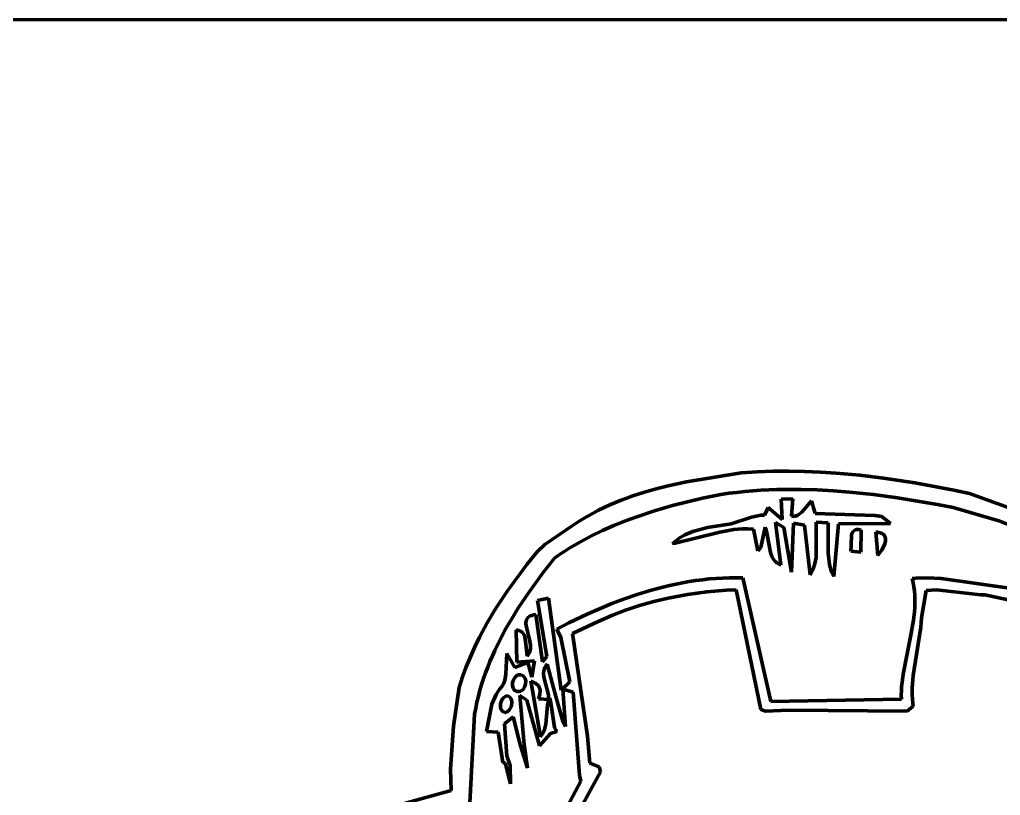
# Model space of a CAD drawing. Header units: millimetres. Extents: x 0 to 14.2, y 0 to 19.5.
# Drawn here: x 6.316 to 8.887, y 17.439 to 19.472 of the extents above; entities that cross this region are included whole.
import ezdxf

# ---------------------------------------------------------------- set-up
doc = ezdxf.new("R2010")
doc.units = ezdxf.units.MM
doc.layers.add('color#010101ff', color=7, linetype='CONTINUOUS', lineweight=100)
doc.layers.add('color#fdfdfdff', color=7, linetype='CONTINUOUS', lineweight=100)

msp = doc.modelspace()

# ---------------------------------------------------------------- linework, layer by layer
at = {"layer": 'color#010101ff'}
for p, q in [((8.0644, 18.2606), (8.2081, 18.2845)), ((8.2081, 18.2845), (8.2496, 18.2869)), ((8.2496, 18.2869), (8.2911, 18.2881)), ((8.2911, 18.2881), (8.3326, 18.2884)), ((8.3326, 18.2884), (8.3741, 18.2876)), ((8.3741, 18.2876), (8.4156, 18.2858)), ((8.4156, 18.2858), (8.457, 18.2832)), ((8.457, 18.2832), (8.5191, 18.2776)), ((8.0167, 18.2502), (8.0644, 18.2606)), ((8.5191, 18.2776), (8.581, 18.2701)), ((8.581, 18.2701), (8.6632, 18.2577)), ((8.6632, 18.2577), (8.7652, 18.2385)), ((7.9233, 18.2235), (7.9541, 18.2334)), ((7.9541, 18.2334), (7.9852, 18.2423)), ((7.9852, 18.2423), (8.0167, 18.2502)), ((8.175, 18.2304), (8.154, 18.2275)), ((8.196, 18.2329), (8.175, 18.2304)), ((8.2171, 18.2351), (8.196, 18.2329)), ((8.2382, 18.2369), (8.2171, 18.2351)), ((8.2593, 18.2383), (8.2382, 18.2369)), ((8.2804, 18.2394), (8.2593, 18.2383)), ((8.3015, 18.2402), (8.2804, 18.2394)), ((8.3226, 18.2406), (8.3015, 18.2402)), ((8.3649, 18.2405), (8.3226, 18.2406)), ((8.4071, 18.2393), (8.3649, 18.2405)), ((8.4494, 18.237), (8.4071, 18.2393)), ((8.4916, 18.2337), (8.4494, 18.237)), ((8.5547, 18.2271), (8.4916, 18.2337)), ((8.7652, 18.2385), (8.8058, 18.2298)), ((8.8058, 18.2298), (8.9514, 18.1773)), ((7.8633, 18.2), (7.8781, 18.2064)), ((7.8781, 18.2064), (7.893, 18.2124)), ((7.893, 18.2124), (7.9081, 18.2181)), ((7.9081, 18.2181), (7.9233, 18.2235)), ((8.1065, 18.2175), (8.0276, 18.1981)), ((8.154, 18.2275), (8.1065, 18.2175)), ((8.3123, 18.2148), (8.3434, 18.2162)), ((8.3153, 18.1622), (8.3123, 18.2148)), ((8.3434, 18.2162), (8.3396, 18.1707)), ((8.3671, 18.1813), (8.3917, 18.2103)), ((8.3917, 18.2103), (8.4017, 18.1774)), ((8.6177, 18.2186), (8.5547, 18.2271)), ((8.7222, 18.2014), (8.6177, 18.2186)), ((7.8056, 18.1709), (7.8198, 18.1788)), ((7.8198, 18.1788), (7.8341, 18.1862)), ((7.8341, 18.1862), (7.8486, 18.1933)), ((7.8486, 18.1933), (7.8633, 18.2)), ((7.9808, 18.1845), (7.9346, 18.1692)), ((8.0276, 18.1981), (7.9808, 18.1845)), ((8.2685, 18.1732), (8.2788, 18.1932)), ((8.2788, 18.1932), (8.3153, 18.1622)), ((8.3563, 18.1731), (8.3671, 18.1813)), ((8.4017, 18.1774), (8.5583, 18.1721)), ((8.7637, 18.1936), (8.7222, 18.2014)), ((8.8835, 18.1582), (8.7637, 18.1936)), ((7.7644, 18.1448), (7.7779, 18.1539)), ((7.7779, 18.1539), (7.7917, 18.1626)), ((7.7917, 18.1626), (7.8056, 18.1709)), ((7.9041, 18.158), (7.8741, 18.1458)), ((7.9346, 18.1692), (7.9041, 18.158)), ((8.1813, 18.1507), (8.2348, 18.1679)), ((8.2348, 18.1679), (8.259, 18.1734)), ((8.259, 18.1734), (8.2685, 18.1732)), ((8.3192, 18.1408), (8.2976, 18.1535)), ((8.2976, 18.1535), (8.312, 18.0426)), ((8.3396, 18.1707), (8.345, 18.1704)), ((8.3449, 18.152), (8.34, 18.0238)), ((8.3739, 18.1473), (8.3449, 18.152)), ((8.345, 18.1704), (8.3498, 18.1709)), ((8.3498, 18.1709), (8.3563, 18.1731)), ((8.4047, 18.1544), (8.4042, 18.062)), ((8.4355, 18.1528), (8.4047, 18.1544)), ((8.4359, 18.0734), (8.4355, 18.1528)), ((8.5991, 18.151), (8.4628, 18.1506)), ((8.5583, 18.1721), (8.5762, 18.1695)), ((8.5762, 18.1695), (8.5991, 18.151)), ((8.9259, 18.1419), (8.8835, 18.1582)), ((7.6928, 18.0959), (7.7644, 18.1448)), ((7.8445, 18.1327), (7.8154, 18.1186)), ((7.8741, 18.1458), (7.8445, 18.1327)), ((8.1515, 18.1288), (8.0349, 18.0997)), ((8.06, 18.1214), (8.0807, 18.1304)), ((8.0807, 18.1304), (8.1193, 18.1411)), ((8.1193, 18.1411), (8.1813, 18.1507)), ((8.1881, 18.1355), (8.1515, 18.1288)), ((8.2103, 18.1374), (8.1881, 18.1355)), ((8.2251, 18.1376), (8.2103, 18.1374)), ((8.2401, 18.1366), (8.2251, 18.1376)), ((8.2513, 18.0794), (8.2401, 18.1366)), ((8.2706, 18.1416), (8.2591, 18.0883)), ((8.2719, 18.1382), (8.2706, 18.1416)), ((8.275, 18.1272), (8.2719, 18.1382)), ((8.2843, 18.0756), (8.275, 18.1272)), ((8.34, 18.0238), (8.3192, 18.1408)), ((8.3883, 18.0164), (8.3739, 18.1473)), ((8.4628, 18.1506), (8.4503, 18.012)), ((8.4973, 18.1218), (8.4988, 18.1264)), ((8.4988, 18.1264), (8.5009, 18.1302)), ((8.5009, 18.1302), (8.5023, 18.1317)), ((8.5023, 18.1317), (8.5039, 18.1331)), ((8.5039, 18.1331), (8.5056, 18.1342)), ((8.5056, 18.1342), (8.5077, 18.135)), ((8.5077, 18.135), (8.51, 18.1355)), ((8.51, 18.1355), (8.5125, 18.1356)), ((8.5125, 18.1356), (8.5154, 18.1355)), ((8.5154, 18.1355), (8.5185, 18.135)), ((8.5185, 18.135), (8.5219, 18.1341)), ((8.5219, 18.1341), (8.521, 18.0759)), ((8.5604, 18.1285), (8.5647, 18.1282)), ((8.5655, 18.067), (8.5604, 18.1285)), ((8.5647, 18.1282), (8.5686, 18.1277)), ((8.5686, 18.1277), (8.572, 18.1269)), ((8.572, 18.1269), (8.575, 18.1259)), ((8.575, 18.1259), (8.5776, 18.1247)), ((7.7868, 18.1034), (7.7727, 18.0954)), ((7.8154, 18.1186), (7.7868, 18.1034)), ((8.0276, 18.0985), (8.0363, 18.1061)), ((8.0349, 18.0997), (8.0276, 18.0985)), ((8.0363, 18.1061), (8.0454, 18.1128)), ((8.0454, 18.1128), (8.06, 18.1214)), ((8.4956, 18.094), (8.4973, 18.1218)), ((8.5776, 18.1247), (8.5799, 18.1232)), ((8.5799, 18.1232), (8.5817, 18.1216)), ((8.5817, 18.1216), (8.5833, 18.1198)), ((8.5833, 18.1198), (8.5845, 18.1178)), ((8.5862, 18.1059), (8.5844, 18.0978)), ((8.5845, 18.1178), (8.5854, 18.1156)), ((8.5854, 18.1156), (8.5863, 18.111)), ((8.5863, 18.111), (8.5862, 18.1059)), ((7.6462, 18.0438), (7.6729, 18.077)), ((7.6729, 18.077), (7.6928, 18.0959)), ((7.745, 18.0785), (7.7314, 18.0696)), ((7.7588, 18.0871), (7.745, 18.0785)), ((7.7727, 18.0954), (7.7588, 18.0871)), ((8.2591, 18.0883), (8.2513, 18.0794)), ((8.2882, 18.065), (8.2843, 18.0756)), ((8.4949, 18.0789), (8.4956, 18.094)), ((8.521, 18.0759), (8.4949, 18.0789)), ((8.5764, 18.0813), (8.5655, 18.067)), ((8.5844, 18.0978), (8.5764, 18.0813)), ((7.718, 18.0604), (7.6886, 18.0226)), ((7.7314, 18.0696), (7.718, 18.0604)), ((8.2917, 18.0586), (8.2882, 18.065)), ((8.2961, 18.0529), (8.2917, 18.0586)), ((8.2987, 18.0504), (8.2961, 18.0529)), ((8.3015, 18.0481), (8.2987, 18.0504)), ((8.4042, 18.062), (8.4002, 18.0433)), ((8.4389, 18.0441), (8.4359, 18.0734)), ((7.5954, 17.9751), (7.6462, 18.0438)), ((7.6886, 18.0226), (7.6509, 17.9707)), ((8.3047, 18.046), (8.3015, 18.0481)), ((8.3082, 18.0441), (8.3047, 18.046)), ((8.312, 18.0426), (8.3082, 18.0441)), ((8.3952, 18.0296), (8.3908, 18.0207)), ((8.4002, 18.0433), (8.3952, 18.0296)), ((8.4425, 18.03), (8.4389, 18.0441)), ((8.4459, 18.0208), (8.4425, 18.03)), ((8.0542, 17.996), (8.0715, 17.999)), ((8.0715, 17.999), (8.0889, 18.0017)), ((8.0889, 18.0017), (8.1064, 18.004)), ((8.1064, 18.004), (8.1239, 18.0058)), ((8.1239, 18.0058), (8.1414, 18.0073)), ((8.1414, 18.0073), (8.159, 18.0084)), ((8.159, 18.0084), (8.1767, 18.009)), ((8.1767, 18.009), (8.1944, 18.0092)), ((8.1944, 18.0092), (8.2122, 18.009)), ((8.2122, 18.009), (8.285, 17.6846)), ((8.3908, 18.0207), (8.3883, 18.0164)), ((8.4503, 18.012), (8.4459, 18.0208)), ((8.6559, 18.0071), (8.6654, 18.0078)), ((8.6584, 17.9961), (8.6559, 18.0071)), ((8.6654, 18.0078), (8.694, 18.0087)), ((8.694, 18.0087), (8.732, 18.0074)), ((8.732, 18.0074), (8.9298, 17.979)), ((7.564, 17.9276), (7.5954, 17.9751)), ((7.935, 17.9653), (7.9687, 17.9757)), ((7.9687, 17.9757), (7.9856, 17.9804)), ((7.9856, 17.9804), (8.0027, 17.9848)), ((8.0027, 17.9848), (8.0198, 17.9889)), ((8.0198, 17.9889), (8.037, 17.9926)), ((8.037, 17.9926), (8.0542, 17.996)), ((8.1178, 17.972), (8.0667, 17.9652)), ((8.1691, 17.9762), (8.1178, 17.972)), ((8.1947, 17.9774), (8.1691, 17.9762)), ((8.2591, 17.6639), (8.1947, 17.9774)), ((8.6603, 17.9851), (8.6584, 17.9961)), ((8.6617, 17.9741), (8.6603, 17.9851)), ((8.6626, 17.9632), (8.6617, 17.9741)), ((8.6926, 17.9759), (8.6803, 17.9036)), ((8.7193, 17.9773), (8.6926, 17.9759)), ((8.8359, 17.9645), (8.7193, 17.9773)), ((7.6509, 17.9707), (7.6241, 17.9307)), ((7.6738, 17.9498), (7.7027, 17.9554)), ((7.6983, 17.8026), (7.6738, 17.9498)), ((7.7027, 17.9554), (7.7359, 17.7141)), ((7.8686, 17.9414), (7.9016, 17.9539)), ((7.9016, 17.9539), (7.935, 17.9653)), ((7.9783, 17.9466), (7.9412, 17.936)), ((8.016, 17.9556), (7.9783, 17.9466)), ((8.0667, 17.9652), (8.016, 17.9556)), ((8.663, 17.9523), (8.6626, 17.9632)), ((8.663, 17.9414), (8.663, 17.9523)), ((8.8466, 17.9643), (8.8359, 17.9645)), ((9.0008, 17.9313), (8.8466, 17.9643)), ((7.5421, 17.891), (7.564, 17.9276)), ((7.6241, 17.9307), (7.6072, 17.9034)), ((7.8036, 17.9136), (7.8359, 17.9279)), ((7.8359, 17.9279), (7.8686, 17.9414)), ((7.9045, 17.9237), (7.8685, 17.9099)), ((7.9412, 17.936), (7.9045, 17.9237)), ((8.6594, 17.8978), (8.6618, 17.9196)), ((8.6618, 17.9196), (8.6626, 17.9305)), ((8.6626, 17.9305), (8.663, 17.9414)), ((7.6072, 17.9034), (7.5911, 17.8757)), ((7.6435, 17.8919), (7.6439, 17.8955)), ((7.6439, 17.8955), (7.6448, 17.8988)), ((7.6448, 17.8988), (7.6463, 17.9018)), ((7.6463, 17.9018), (7.6483, 17.9045)), ((7.6483, 17.9045), (7.651, 17.9069)), ((7.651, 17.9069), (7.6544, 17.9089)), ((7.6544, 17.9089), (7.6586, 17.9105)), ((7.6586, 17.9105), (7.6636, 17.9117)), ((7.6636, 17.9117), (7.6695, 17.9125)), ((7.6695, 17.9125), (7.6872, 17.7886)), ((7.7559, 17.8908), (7.8036, 17.9136)), ((7.8332, 17.8943), (7.7652, 17.8627)), ((7.8685, 17.9099), (7.8332, 17.8943)), ((8.6517, 17.8544), (8.6594, 17.8978)), ((8.6803, 17.9036), (8.6785, 17.8796)), ((7.5219, 17.8535), (7.5421, 17.891)), ((7.5911, 17.8757), (7.576, 17.8475)), ((7.6195, 17.7876), (7.6182, 17.8728)), ((7.6182, 17.8728), (7.6216, 17.8721)), ((7.6216, 17.8721), (7.6247, 17.8711)), ((7.6247, 17.8711), (7.6275, 17.8699)), ((7.6275, 17.8699), (7.63, 17.8685)), ((7.63, 17.8685), (7.6323, 17.8669)), ((7.6435, 17.8881), (7.6435, 17.8919)), ((7.6438, 17.8841), (7.6435, 17.8881)), ((7.6454, 17.8756), (7.6438, 17.8841)), ((7.654, 17.8426), (7.6454, 17.8756)), ((7.7246, 17.8747), (7.7559, 17.8908)), ((7.7349, 17.8521), (7.7246, 17.8747)), ((8.6785, 17.8796), (8.6582, 17.7526)), ((7.5094, 17.828), (7.5219, 17.8535)), ((7.576, 17.8475), (7.562, 17.8187)), ((7.6323, 17.8669), (7.6359, 17.8633)), ((7.6359, 17.8633), (7.6387, 17.859)), ((7.6387, 17.859), (7.6407, 17.8543)), ((7.6407, 17.8543), (7.6435, 17.8349)), ((7.6554, 17.8331), (7.654, 17.8426)), ((7.7582, 17.736), (7.7349, 17.8521)), ((7.7652, 17.8627), (7.805, 17.5934)), ((8.6321, 17.7566), (8.6517, 17.8544)), ((7.4978, 17.802), (7.5094, 17.828)), ((7.562, 17.8187), (7.5554, 17.8042)), ((7.6435, 17.8349), (7.6469, 17.8039)), ((7.6538, 17.8154), (7.6549, 17.8196)), ((7.6549, 17.8196), (7.6555, 17.824)), ((7.6556, 17.8285), (7.6554, 17.8331)), ((7.6555, 17.824), (7.6556, 17.8285)), ((7.4871, 17.7757), (7.4978, 17.802)), ((7.5554, 17.8042), (7.5491, 17.7895)), ((7.5905, 17.7564), (7.5936, 17.8109)), ((7.5936, 17.8109), (7.6141, 17.7736)), ((7.6469, 17.8039), (7.6499, 17.8075)), ((7.6499, 17.8075), (7.6521, 17.8114)), ((7.6521, 17.8114), (7.6538, 17.8154)), ((7.6872, 17.7886), (7.6983, 17.8026)), ((7.4775, 17.7489), (7.4871, 17.7757)), ((7.5432, 17.7747), (7.5376, 17.7598)), ((7.5491, 17.7895), (7.5432, 17.7747)), ((7.6141, 17.7736), (7.6486, 17.7872)), ((7.6657, 17.791), (7.6195, 17.7876)), ((7.6486, 17.7872), (7.6591, 17.7486)), ((7.6591, 17.7486), (7.6657, 17.791)), ((7.6918, 17.7709), (7.6901, 17.7647)), ((7.693, 17.7739), (7.6918, 17.7709)), ((7.6946, 17.7768), (7.693, 17.7739)), ((7.6964, 17.7797), (7.6946, 17.7768)), ((7.6987, 17.7826), (7.6964, 17.7797)), ((7.7218, 17.6975), (7.6987, 17.7826)), ((7.4688, 17.7217), (7.4775, 17.7489)), ((7.5323, 17.7447), (7.5274, 17.7295)), ((7.5376, 17.7598), (7.5323, 17.7447)), ((7.5845, 17.7308), (7.5879, 17.74)), ((7.5879, 17.74), (7.5905, 17.7564)), ((7.6114, 17.7429), (7.6085, 17.7345)), ((7.6151, 17.7483), (7.6114, 17.7429)), ((7.6199, 17.7525), (7.6151, 17.7483)), ((7.6238, 17.7543), (7.6199, 17.7525)), ((7.6259, 17.7548), (7.6238, 17.7543)), ((7.6284, 17.7547), (7.6259, 17.7548)), ((7.6307, 17.7543), (7.6284, 17.7547)), ((7.6328, 17.7536), (7.6307, 17.7543)), ((7.6363, 17.7516), (7.6328, 17.7536)), ((7.6391, 17.7488), (7.6363, 17.7516)), ((7.6412, 17.7453), (7.6391, 17.7488)), ((7.6428, 17.7392), (7.6412, 17.7453)), ((7.6901, 17.7647), (7.6895, 17.7584)), ((7.6895, 17.7584), (7.6901, 17.7488)), ((7.6901, 17.7488), (7.7023, 17.7024)), ((8.6293, 17.7347), (8.6321, 17.7566)), ((8.6582, 17.7526), (8.6558, 17.7207)), ((7.4534, 17.6197), (7.4688, 17.7217)), ((7.5229, 17.7142), (7.5188, 17.6988)), ((7.5274, 17.7295), (7.5229, 17.7142)), ((7.5652, 17.7033), (7.5744, 17.7168)), ((7.5744, 17.7168), (7.5769, 17.7194)), ((7.5769, 17.7194), (7.5812, 17.725)), ((7.5812, 17.725), (7.5845, 17.7308)), ((7.6085, 17.7345), (7.6082, 17.7258)), ((7.6082, 17.7258), (7.6097, 17.7199)), ((7.6097, 17.7199), (7.6117, 17.7165)), ((7.6117, 17.7165), (7.6145, 17.7138)), ((7.6329, 17.7136), (7.6361, 17.7165)), ((7.6361, 17.7165), (7.6398, 17.7219)), ((7.6398, 17.7219), (7.6426, 17.7304)), ((7.6426, 17.7304), (7.6428, 17.7392)), ((7.6689, 17.7328), (7.6563, 17.7385)), ((7.6563, 17.7385), (7.6813, 17.5918)), ((7.6771, 17.725), (7.6689, 17.7328)), ((7.6809, 17.7151), (7.6771, 17.725)), ((7.6802, 17.7032), (7.6809, 17.7151)), ((7.7359, 17.7141), (7.7582, 17.736)), ((7.7671, 17.7095), (7.7402, 17.7167)), ((7.7402, 17.7167), (7.7469, 17.6193)), ((8.6277, 17.7128), (8.6283, 17.7238)), ((8.6283, 17.7238), (8.6293, 17.7347)), ((8.6558, 17.7207), (8.6558, 17.7047)), ((7.5188, 17.6988), (7.5151, 17.6832)), ((7.5543, 17.6775), (7.5652, 17.7033)), ((7.5806, 17.6888), (7.5768, 17.6784)), ((7.5844, 17.694), (7.5806, 17.6888)), ((7.5892, 17.6977), (7.5844, 17.694)), ((7.5929, 17.6992), (7.5892, 17.6977)), ((7.5949, 17.6996), (7.5929, 17.6992)), ((7.5986, 17.6981), (7.5949, 17.6996)), ((7.6016, 17.696), (7.5986, 17.6981)), ((7.6048, 17.6917), (7.6016, 17.696)), ((7.6068, 17.6845), (7.6048, 17.6917)), ((7.6145, 17.7138), (7.618, 17.7118)), ((7.618, 17.7118), (7.6201, 17.7111)), ((7.6201, 17.7111), (7.6224, 17.7107)), ((7.6224, 17.7107), (7.625, 17.7105)), ((7.625, 17.7105), (7.6292, 17.7116)), ((7.6461, 17.6882), (7.6273, 17.7006)), ((7.6273, 17.7006), (7.6385, 17.5716)), ((7.6292, 17.7116), (7.6329, 17.7136)), ((7.6793, 17.5683), (7.6461, 17.6882)), ((7.6762, 17.6916), (7.6802, 17.7032)), ((7.7035, 17.6898), (7.6762, 17.6916)), ((7.7023, 17.7024), (7.7035, 17.6898)), ((7.7027, 17.6864), (7.7059, 17.6931)), ((7.7059, 17.6931), (7.7084, 17.6812)), ((7.7396, 17.6354), (7.7218, 17.6975)), ((7.7841, 17.4916), (7.7671, 17.7095)), ((8.285, 17.6846), (8.6276, 17.6908)), ((8.6274, 17.7018), (8.6277, 17.7128)), ((8.6276, 17.6908), (8.6274, 17.7018)), ((8.6558, 17.7047), (8.6568, 17.6886)), ((8.6568, 17.6886), (8.6588, 17.6725)), ((7.5118, 17.6674), (7.5089, 17.6515)), ((7.5151, 17.6832), (7.5118, 17.6674)), ((7.5397, 17.6061), (7.5543, 17.6775)), ((7.5768, 17.6784), (7.5765, 17.6699)), ((7.5765, 17.6699), (7.578, 17.6642)), ((7.578, 17.6642), (7.58, 17.661)), ((7.5997, 17.6621), (7.6054, 17.6726)), ((7.6054, 17.6726), (7.6068, 17.6845)), ((7.6956, 17.625), (7.6996, 17.676)), ((7.6996, 17.676), (7.7027, 17.6864)), ((7.7084, 17.6812), (7.7184, 17.6165)), ((8.2711, 17.6595), (8.2591, 17.6639)), ((8.6588, 17.6725), (8.6428, 17.6595)), ((7.5089, 17.6515), (7.4909, 17.3203)), ((7.58, 17.661), (7.5827, 17.6584)), ((7.5827, 17.6584), (7.5862, 17.6566)), ((7.5862, 17.6566), (7.5883, 17.6561)), ((7.6102, 17.6444), (7.5874, 17.626)), ((7.5883, 17.6561), (7.5907, 17.6559)), ((7.5907, 17.6559), (7.594, 17.6572)), ((7.594, 17.6572), (7.5997, 17.6621)), ((7.6289, 17.5685), (7.6102, 17.6444)), ((8.332, 17.662), (8.2711, 17.6595)), ((8.6428, 17.6595), (8.332, 17.662)), ((7.4453, 17.5076), (7.4534, 17.6197)), ((7.5874, 17.626), (7.5935, 17.5423)), ((7.6898, 17.6044), (7.6925, 17.6111)), ((7.6925, 17.6111), (7.6956, 17.625)), ((7.7184, 17.6165), (7.7244, 17.6056)), ((7.7469, 17.6193), (7.7396, 17.6354)), ((7.5704, 17.6044), (7.5397, 17.6061)), ((7.5829, 17.5247), (7.5704, 17.6044)), ((7.7079, 17.6007), (7.6793, 17.5683)), ((7.6813, 17.5918), (7.6838, 17.5948)), ((7.6838, 17.5948), (7.6861, 17.5979)), ((7.6861, 17.5979), (7.6898, 17.6044)), ((7.7244, 17.6056), (7.7079, 17.6007)), ((7.805, 17.5934), (7.8106, 17.5226)), ((7.6479, 17.5096), (7.6289, 17.5685)), ((7.6385, 17.5716), (7.6479, 17.5096)), ((7.5935, 17.5423), (7.6023, 17.5172)), ((7.589, 17.5242), (7.5829, 17.5247)), ((7.6028, 17.4686), (7.589, 17.5242)), ((7.6023, 17.5172), (7.6028, 17.4686)), ((7.8106, 17.5226), (7.8356, 17.5132)), ((7.8356, 17.5132), (7.8387, 17.5003)), ((7.4473, 17.4514), (7.4453, 17.5076)), ((7.8387, 17.5003), (7.6463, 17.1471)), ((7.7874, 17.4757), (7.7841, 17.4916)), ((7.6369, 17.1946), (7.7874, 17.4757)), ((6.9748, 17.3212), (7.4473, 17.4514))]:
    msp.add_line(p, q, dxfattribs=at)
at = {"layer": 'color#fdfdfdff'}
for p, q in [((0, 19.4722), (14.2222, 19.4722)), ((8.2081, 18.2845), (8.0644, 18.2606)), ((8.2496, 18.2869), (8.2081, 18.2845)), ((8.2911, 18.2881), (8.2496, 18.2869)), ((8.3326, 18.2884), (8.2911, 18.2881)), ((8.3741, 18.2876), (8.3326, 18.2884)), ((8.4156, 18.2858), (8.3741, 18.2876)), ((8.457, 18.2832), (8.4156, 18.2858)), ((8.5191, 18.2776), (8.457, 18.2832)), ((8.0644, 18.2606), (8.0167, 18.2502)), ((8.581, 18.2701), (8.5191, 18.2776)), ((8.6632, 18.2577), (8.581, 18.2701)), ((8.7652, 18.2385), (8.6632, 18.2577)), ((7.9541, 18.2334), (7.9233, 18.2235)), ((7.9852, 18.2423), (7.9541, 18.2334)), ((8.0167, 18.2502), (7.9852, 18.2423)), ((8.154, 18.2275), (8.175, 18.2304)), ((8.175, 18.2304), (8.196, 18.2329)), ((8.196, 18.2329), (8.2171, 18.2351)), ((8.2171, 18.2351), (8.2382, 18.2369)), ((8.2382, 18.2369), (8.2593, 18.2383)), ((8.2593, 18.2383), (8.2804, 18.2394)), ((8.2804, 18.2394), (8.3015, 18.2402)), ((8.3015, 18.2402), (8.3226, 18.2406)), ((8.3226, 18.2406), (8.3649, 18.2405)), ((8.3649, 18.2405), (8.4071, 18.2393)), ((8.4071, 18.2393), (8.4494, 18.237)), ((8.4494, 18.237), (8.4916, 18.2337)), ((8.4916, 18.2337), (8.5547, 18.2271)), ((8.8058, 18.2298), (8.7652, 18.2385)), ((8.9514, 18.1773), (8.8058, 18.2298)), ((7.8781, 18.2064), (7.8633, 18.2)), ((7.893, 18.2124), (7.8781, 18.2064)), ((7.9081, 18.2181), (7.893, 18.2124)), ((7.9233, 18.2235), (7.9081, 18.2181)), ((8.0276, 18.1981), (8.1065, 18.2175)), ((8.1065, 18.2175), (8.154, 18.2275)), ((8.3434, 18.2162), (8.3123, 18.2148)), ((8.3123, 18.2148), (8.3153, 18.1622)), ((8.3396, 18.1707), (8.3434, 18.2162)), ((8.3917, 18.2103), (8.3671, 18.1813)), ((8.4017, 18.1774), (8.3917, 18.2103)), ((8.5547, 18.2271), (8.6177, 18.2186)), ((8.6177, 18.2186), (8.7222, 18.2014)), ((7.8198, 18.1788), (7.8056, 18.1709)), ((7.8341, 18.1862), (7.8198, 18.1788)), ((7.8486, 18.1933), (7.8341, 18.1862)), ((7.8633, 18.2), (7.8486, 18.1933)), ((7.9346, 18.1692), (7.9808, 18.1845)), ((7.9808, 18.1845), (8.0276, 18.1981)), ((8.2788, 18.1932), (8.2685, 18.1732)), ((8.3153, 18.1622), (8.2788, 18.1932)), ((8.3671, 18.1813), (8.3563, 18.1731)), ((8.5583, 18.1721), (8.4017, 18.1774)), ((8.7222, 18.2014), (8.7637, 18.1936)), ((8.7637, 18.1936), (8.8835, 18.1582)), ((7.7779, 18.1539), (7.7644, 18.1448)), ((7.7917, 18.1626), (7.7779, 18.1539)), ((7.8056, 18.1709), (7.7917, 18.1626)), ((7.8741, 18.1458), (7.9041, 18.158)), ((7.9041, 18.158), (7.9346, 18.1692)), ((8.2348, 18.1679), (8.1813, 18.1507)), ((8.259, 18.1734), (8.2348, 18.1679)), ((8.2685, 18.1732), (8.259, 18.1734)), ((8.312, 18.0426), (8.2976, 18.1535)), ((8.2976, 18.1535), (8.3192, 18.1408)), ((8.345, 18.1704), (8.3396, 18.1707)), ((8.34, 18.0238), (8.3449, 18.152)), ((8.3449, 18.152), (8.3739, 18.1473)), ((8.3498, 18.1709), (8.345, 18.1704)), ((8.3563, 18.1731), (8.3498, 18.1709)), ((8.4042, 18.062), (8.4047, 18.1544)), ((8.4047, 18.1544), (8.4355, 18.1528)), ((8.4355, 18.1528), (8.4359, 18.0734)), ((8.4628, 18.1506), (8.5991, 18.151)), ((8.5762, 18.1695), (8.5583, 18.1721)), ((8.5991, 18.151), (8.5762, 18.1695)), ((8.8835, 18.1582), (8.9259, 18.1419)), ((7.7644, 18.1448), (7.6928, 18.0959)), ((7.8154, 18.1186), (7.8445, 18.1327)), ((7.8445, 18.1327), (7.8741, 18.1458)), ((8.0349, 18.0997), (8.1515, 18.1288)), ((8.0807, 18.1304), (8.06, 18.1214)), ((8.1193, 18.1411), (8.0807, 18.1304)), ((8.1813, 18.1507), (8.1193, 18.1411)), ((8.1515, 18.1288), (8.1881, 18.1355)), ((8.1881, 18.1355), (8.2103, 18.1374)), ((8.2103, 18.1374), (8.2251, 18.1376)), ((8.2251, 18.1376), (8.2401, 18.1366)), ((8.2401, 18.1366), (8.2513, 18.0794)), ((8.2591, 18.0883), (8.2706, 18.1416)), ((8.2706, 18.1416), (8.2719, 18.1382)), ((8.2719, 18.1382), (8.275, 18.1272)), ((8.275, 18.1272), (8.2843, 18.0756)), ((8.3192, 18.1408), (8.34, 18.0238)), ((8.3739, 18.1473), (8.3883, 18.0164)), ((8.4503, 18.012), (8.4628, 18.1506)), ((8.4988, 18.1264), (8.4973, 18.1218)), ((8.5009, 18.1302), (8.4988, 18.1264)), ((8.5023, 18.1317), (8.5009, 18.1302)), ((8.5039, 18.1331), (8.5023, 18.1317)), ((8.5056, 18.1342), (8.5039, 18.1331)), ((8.5077, 18.135), (8.5056, 18.1342)), ((8.51, 18.1355), (8.5077, 18.135)), ((8.5125, 18.1356), (8.51, 18.1355)), ((8.5154, 18.1355), (8.5125, 18.1356)), ((8.5185, 18.135), (8.5154, 18.1355)), ((8.5219, 18.1341), (8.5185, 18.135)), ((8.521, 18.0759), (8.5219, 18.1341)), ((8.5604, 18.1285), (8.5655, 18.067)), ((8.5647, 18.1282), (8.5604, 18.1285)), ((8.5686, 18.1277), (8.5647, 18.1282)), ((8.572, 18.1269), (8.5686, 18.1277)), ((8.575, 18.1259), (8.572, 18.1269)), ((8.5776, 18.1247), (8.575, 18.1259)), ((7.7727, 18.0954), (7.7868, 18.1034)), ((7.7868, 18.1034), (7.8154, 18.1186)), ((8.0363, 18.1061), (8.0276, 18.0985)), ((8.0276, 18.0985), (8.0349, 18.0997)), ((8.0454, 18.1128), (8.0363, 18.1061)), ((8.06, 18.1214), (8.0454, 18.1128)), ((8.4973, 18.1218), (8.4956, 18.094)), ((8.5799, 18.1232), (8.5776, 18.1247)), ((8.5817, 18.1216), (8.5799, 18.1232)), ((8.5833, 18.1198), (8.5817, 18.1216)), ((8.5845, 18.1178), (8.5833, 18.1198)), ((8.5844, 18.0978), (8.5862, 18.1059)), ((8.5854, 18.1156), (8.5845, 18.1178)), ((8.5863, 18.111), (8.5854, 18.1156)), ((8.5862, 18.1059), (8.5863, 18.111)), ((7.6729, 18.077), (7.6462, 18.0438)), ((7.6928, 18.0959), (7.6729, 18.077)), ((7.7314, 18.0696), (7.745, 18.0785)), ((7.745, 18.0785), (7.7588, 18.0871)), ((7.7588, 18.0871), (7.7727, 18.0954)), ((8.2513, 18.0794), (8.2591, 18.0883)), ((8.2843, 18.0756), (8.2882, 18.065)), ((8.4956, 18.094), (8.4949, 18.0789)), ((8.4949, 18.0789), (8.521, 18.0759)), ((8.5655, 18.067), (8.5764, 18.0813)), ((8.5764, 18.0813), (8.5844, 18.0978)), ((7.6886, 18.0226), (7.718, 18.0604)), ((7.718, 18.0604), (7.7314, 18.0696)), ((8.2882, 18.065), (8.2917, 18.0586)), ((8.2917, 18.0586), (8.2961, 18.0529)), ((8.2961, 18.0529), (8.2987, 18.0504)), ((8.2987, 18.0504), (8.3015, 18.0481)), ((8.4002, 18.0433), (8.4042, 18.062)), ((8.4359, 18.0734), (8.4389, 18.0441)), ((7.6462, 18.0438), (7.5954, 17.9751)), ((7.6509, 17.9707), (7.6886, 18.0226)), ((8.3015, 18.0481), (8.3047, 18.046)), ((8.3047, 18.046), (8.3082, 18.0441)), ((8.3082, 18.0441), (8.312, 18.0426)), ((8.3908, 18.0207), (8.3952, 18.0296)), ((8.3952, 18.0296), (8.4002, 18.0433)), ((8.4389, 18.0441), (8.4425, 18.03)), ((8.4425, 18.03), (8.4459, 18.0208)), ((8.0715, 17.999), (8.0542, 17.996)), ((8.0889, 18.0017), (8.0715, 17.999)), ((8.1064, 18.004), (8.0889, 18.0017)), ((8.1239, 18.0058), (8.1064, 18.004)), ((8.1414, 18.0073), (8.1239, 18.0058)), ((8.159, 18.0084), (8.1414, 18.0073)), ((8.1767, 18.009), (8.159, 18.0084)), ((8.1944, 18.0092), (8.1767, 18.009)), ((8.2122, 18.009), (8.1944, 18.0092)), ((8.285, 17.6846), (8.2122, 18.009)), ((8.3883, 18.0164), (8.3908, 18.0207)), ((8.4459, 18.0208), (8.4503, 18.012)), ((8.6654, 18.0078), (8.6559, 18.0071)), ((8.6559, 18.0071), (8.6584, 17.9961)), ((8.694, 18.0087), (8.6654, 18.0078)), ((8.732, 18.0074), (8.694, 18.0087)), ((8.9298, 17.979), (8.732, 18.0074)), ((7.5954, 17.9751), (7.564, 17.9276)), ((7.9687, 17.9757), (7.935, 17.9653)), ((7.9856, 17.9804), (7.9687, 17.9757)), ((8.0027, 17.9848), (7.9856, 17.9804)), ((8.0198, 17.9889), (8.0027, 17.9848)), ((8.037, 17.9926), (8.0198, 17.9889)), ((8.0542, 17.996), (8.037, 17.9926)), ((8.0667, 17.9652), (8.1178, 17.972)), ((8.1178, 17.972), (8.1691, 17.9762)), ((8.1691, 17.9762), (8.1947, 17.9774)), ((8.1947, 17.9774), (8.2591, 17.6639)), ((8.6584, 17.9961), (8.6603, 17.9851)), ((8.6603, 17.9851), (8.6617, 17.9741)), ((8.6617, 17.9741), (8.6626, 17.9632)), ((8.6803, 17.9036), (8.6926, 17.9759)), ((8.6926, 17.9759), (8.7193, 17.9773)), ((8.7193, 17.9773), (8.8359, 17.9645)), ((7.6241, 17.9307), (7.6509, 17.9707)), ((7.7027, 17.9554), (7.6738, 17.9498)), ((7.6738, 17.9498), (7.6983, 17.8026)), ((7.7359, 17.7141), (7.7027, 17.9554)), ((7.9016, 17.9539), (7.8686, 17.9414)), ((7.935, 17.9653), (7.9016, 17.9539)), ((7.9412, 17.936), (7.9783, 17.9466)), ((7.9783, 17.9466), (8.016, 17.9556)), ((8.016, 17.9556), (8.0667, 17.9652)), ((8.6626, 17.9632), (8.663, 17.9523)), ((8.663, 17.9523), (8.663, 17.9414)), ((8.8359, 17.9645), (8.8466, 17.9643)), ((8.8466, 17.9643), (9.0008, 17.9313)), ((7.564, 17.9276), (7.5421, 17.891)), ((7.6072, 17.9034), (7.6241, 17.9307)), ((7.8359, 17.9279), (7.8036, 17.9136)), ((7.8686, 17.9414), (7.8359, 17.9279)), ((7.8685, 17.9099), (7.9045, 17.9237)), ((7.9045, 17.9237), (7.9412, 17.936)), ((8.6618, 17.9196), (8.6594, 17.8978)), ((8.6626, 17.9305), (8.6618, 17.9196)), ((8.663, 17.9414), (8.6626, 17.9305)), ((7.5911, 17.8757), (7.6072, 17.9034)), ((7.6439, 17.8955), (7.6435, 17.8919)), ((7.6448, 17.8988), (7.6439, 17.8955)), ((7.6463, 17.9018), (7.6448, 17.8988)), ((7.6483, 17.9045), (7.6463, 17.9018)), ((7.651, 17.9069), (7.6483, 17.9045)), ((7.6544, 17.9089), (7.651, 17.9069)), ((7.6586, 17.9105), (7.6544, 17.9089)), ((7.6636, 17.9117), (7.6586, 17.9105)), ((7.6695, 17.9125), (7.6636, 17.9117)), ((7.6872, 17.7886), (7.6695, 17.9125)), ((7.8036, 17.9136), (7.7559, 17.8908)), ((7.7652, 17.8627), (7.8332, 17.8943)), ((7.8332, 17.8943), (7.8685, 17.9099)), ((8.6594, 17.8978), (8.6517, 17.8544)), ((8.6785, 17.8796), (8.6803, 17.9036)), ((7.5421, 17.891), (7.5219, 17.8535)), ((7.576, 17.8475), (7.5911, 17.8757)), ((7.6216, 17.8721), (7.6182, 17.8728)), ((7.6182, 17.8728), (7.6195, 17.7876)), ((7.6247, 17.8711), (7.6216, 17.8721)), ((7.6275, 17.8699), (7.6247, 17.8711)), ((7.63, 17.8685), (7.6275, 17.8699)), ((7.6323, 17.8669), (7.63, 17.8685)), ((7.6435, 17.8919), (7.6435, 17.8881)), ((7.6435, 17.8881), (7.6438, 17.8841)), ((7.6438, 17.8841), (7.6454, 17.8756)), ((7.6454, 17.8756), (7.654, 17.8426)), ((7.7559, 17.8908), (7.7246, 17.8747)), ((7.7246, 17.8747), (7.7349, 17.8521)), ((8.6582, 17.7526), (8.6785, 17.8796)), ((7.5219, 17.8535), (7.5094, 17.828)), ((7.562, 17.8187), (7.576, 17.8475)), ((7.6359, 17.8633), (7.6323, 17.8669)), ((7.6387, 17.859), (7.6359, 17.8633)), ((7.6407, 17.8543), (7.6387, 17.859)), ((7.6435, 17.8349), (7.6407, 17.8543)), ((7.654, 17.8426), (7.6554, 17.8331)), ((7.7349, 17.8521), (7.7582, 17.736)), ((7.805, 17.5934), (7.7652, 17.8627)), ((8.6517, 17.8544), (8.6321, 17.7566)), ((7.5094, 17.828), (7.4978, 17.802)), ((7.5554, 17.8042), (7.562, 17.8187)), ((7.6469, 17.8039), (7.6435, 17.8349)), ((7.6549, 17.8196), (7.6538, 17.8154)), ((7.6555, 17.824), (7.6549, 17.8196)), ((7.6554, 17.8331), (7.6556, 17.8285)), ((7.6556, 17.8285), (7.6555, 17.824)), ((7.4978, 17.802), (7.4871, 17.7757)), ((7.5491, 17.7895), (7.5554, 17.8042)), ((7.5936, 17.8109), (7.5905, 17.7564)), ((7.6141, 17.7736), (7.5936, 17.8109)), ((7.6499, 17.8075), (7.6469, 17.8039)), ((7.6521, 17.8114), (7.6499, 17.8075)), ((7.6538, 17.8154), (7.6521, 17.8114)), ((7.6983, 17.8026), (7.6872, 17.7886)), ((7.4871, 17.7757), (7.4775, 17.7489)), ((7.5376, 17.7598), (7.5432, 17.7747)), ((7.5432, 17.7747), (7.5491, 17.7895)), ((7.6486, 17.7872), (7.6141, 17.7736)), ((7.6195, 17.7876), (7.6657, 17.791)), ((7.6591, 17.7486), (7.6486, 17.7872)), ((7.6657, 17.791), (7.6591, 17.7486)), ((7.6901, 17.7647), (7.6918, 17.7709)), ((7.6918, 17.7709), (7.693, 17.7739)), ((7.693, 17.7739), (7.6946, 17.7768)), ((7.6946, 17.7768), (7.6964, 17.7797)), ((7.6964, 17.7797), (7.6987, 17.7826)), ((7.6987, 17.7826), (7.7218, 17.6975)), ((7.4775, 17.7489), (7.4688, 17.7217)), ((7.5274, 17.7295), (7.5323, 17.7447)), ((7.5323, 17.7447), (7.5376, 17.7598)), ((7.5879, 17.74), (7.5845, 17.7308)), ((7.5905, 17.7564), (7.5879, 17.74)), ((7.6085, 17.7345), (7.6114, 17.7429)), ((7.6114, 17.7429), (7.6151, 17.7483)), ((7.6151, 17.7483), (7.6199, 17.7525)), ((7.6199, 17.7525), (7.6238, 17.7543)), ((7.6238, 17.7543), (7.6259, 17.7548)), ((7.6259, 17.7548), (7.6284, 17.7547)), ((7.6284, 17.7547), (7.6307, 17.7543)), ((7.6307, 17.7543), (7.6328, 17.7536)), ((7.6328, 17.7536), (7.6363, 17.7516)), ((7.6363, 17.7516), (7.6391, 17.7488)), ((7.6391, 17.7488), (7.6412, 17.7453)), ((7.6412, 17.7453), (7.6428, 17.7392)), ((7.6895, 17.7584), (7.6901, 17.7647)), ((7.6901, 17.7488), (7.6895, 17.7584)), ((7.7023, 17.7024), (7.6901, 17.7488)), ((8.6321, 17.7566), (8.6293, 17.7347)), ((8.6558, 17.7207), (8.6582, 17.7526)), ((7.4688, 17.7217), (7.4534, 17.6197)), ((7.5188, 17.6988), (7.5229, 17.7142)), ((7.5229, 17.7142), (7.5274, 17.7295)), ((7.5744, 17.7168), (7.5652, 17.7033)), ((7.5769, 17.7194), (7.5744, 17.7168)), ((7.5812, 17.725), (7.5769, 17.7194)), ((7.5845, 17.7308), (7.5812, 17.725)), ((7.6082, 17.7258), (7.6085, 17.7345)), ((7.6097, 17.7199), (7.6082, 17.7258)), ((7.6117, 17.7165), (7.6097, 17.7199)), ((7.6145, 17.7138), (7.6117, 17.7165)), ((7.6361, 17.7165), (7.6329, 17.7136)), ((7.6398, 17.7219), (7.6361, 17.7165)), ((7.6426, 17.7304), (7.6398, 17.7219)), ((7.6428, 17.7392), (7.6426, 17.7304)), ((7.6813, 17.5918), (7.6563, 17.7385)), ((7.6563, 17.7385), (7.6689, 17.7328)), ((7.6689, 17.7328), (7.6771, 17.725)), ((7.6771, 17.725), (7.6809, 17.7151)), ((7.6809, 17.7151), (7.6802, 17.7032)), ((7.7582, 17.736), (7.7359, 17.7141)), ((7.7469, 17.6193), (7.7402, 17.7167)), ((7.7402, 17.7167), (7.7671, 17.7095)), ((8.6283, 17.7238), (8.6277, 17.7128)), ((8.6293, 17.7347), (8.6283, 17.7238)), ((8.6558, 17.7047), (8.6558, 17.7207)), ((7.5151, 17.6832), (7.5188, 17.6988)), ((7.5652, 17.7033), (7.5543, 17.6775)), ((7.5768, 17.6784), (7.5806, 17.6888)), ((7.5806, 17.6888), (7.5844, 17.694)), ((7.5844, 17.694), (7.5892, 17.6977)), ((7.5892, 17.6977), (7.5929, 17.6992)), ((7.5929, 17.6992), (7.5949, 17.6996)), ((7.5949, 17.6996), (7.5986, 17.6981)), ((7.5986, 17.6981), (7.6016, 17.696)), ((7.6016, 17.696), (7.6048, 17.6917)), ((7.6048, 17.6917), (7.6068, 17.6845)), ((7.618, 17.7118), (7.6145, 17.7138)), ((7.6201, 17.7111), (7.618, 17.7118)), ((7.6224, 17.7107), (7.6201, 17.7111)), ((7.625, 17.7105), (7.6224, 17.7107)), ((7.6292, 17.7116), (7.625, 17.7105)), ((7.6385, 17.5716), (7.6273, 17.7006)), ((7.6273, 17.7006), (7.6461, 17.6882)), ((7.6329, 17.7136), (7.6292, 17.7116)), ((7.6461, 17.6882), (7.6793, 17.5683)), ((7.6802, 17.7032), (7.6762, 17.6916)), ((7.6762, 17.6916), (7.7035, 17.6898)), ((7.7035, 17.6898), (7.7023, 17.7024)), ((7.7059, 17.6931), (7.7027, 17.6864)), ((7.7084, 17.6812), (7.7059, 17.6931)), ((7.7218, 17.6975), (7.7396, 17.6354)), ((7.7671, 17.7095), (7.7841, 17.4916)), ((8.6276, 17.6908), (8.285, 17.6846)), ((8.6277, 17.7128), (8.6274, 17.7018)), ((8.6274, 17.7018), (8.6276, 17.6908)), ((8.6568, 17.6886), (8.6558, 17.7047)), ((8.6588, 17.6725), (8.6568, 17.6886)), ((7.5089, 17.6515), (7.5118, 17.6674)), ((7.5118, 17.6674), (7.5151, 17.6832)), ((7.5543, 17.6775), (7.5397, 17.6061)), ((7.5765, 17.6699), (7.5768, 17.6784)), ((7.578, 17.6642), (7.5765, 17.6699)), ((7.58, 17.661), (7.578, 17.6642)), ((7.6054, 17.6726), (7.5997, 17.6621)), ((7.6068, 17.6845), (7.6054, 17.6726)), ((7.6996, 17.676), (7.6956, 17.625)), ((7.7027, 17.6864), (7.6996, 17.676)), ((7.7184, 17.6165), (7.7084, 17.6812)), ((8.2591, 17.6639), (8.2711, 17.6595)), ((8.6428, 17.6595), (8.6588, 17.6725)), ((7.4909, 17.3203), (7.5089, 17.6515)), ((7.5827, 17.6584), (7.58, 17.661)), ((7.5862, 17.6566), (7.5827, 17.6584)), ((7.5883, 17.6561), (7.5862, 17.6566)), ((7.5874, 17.626), (7.6102, 17.6444)), ((7.5907, 17.6559), (7.5883, 17.6561)), ((7.594, 17.6572), (7.5907, 17.6559)), ((7.5997, 17.6621), (7.594, 17.6572)), ((7.6102, 17.6444), (7.6289, 17.5685)), ((8.2711, 17.6595), (8.332, 17.662)), ((8.332, 17.662), (8.6428, 17.6595)), ((7.4534, 17.6197), (7.4453, 17.5076)), ((7.5935, 17.5423), (7.5874, 17.626)), ((7.6925, 17.6111), (7.6898, 17.6044)), ((7.6956, 17.625), (7.6925, 17.6111)), ((7.7244, 17.6056), (7.7184, 17.6165)), ((7.7396, 17.6354), (7.7469, 17.6193)), ((7.5397, 17.6061), (7.5704, 17.6044)), ((7.5704, 17.6044), (7.5829, 17.5247)), ((7.6793, 17.5683), (7.7079, 17.6007)), ((7.6838, 17.5948), (7.6813, 17.5918)), ((7.6861, 17.5979), (7.6838, 17.5948)), ((7.6898, 17.6044), (7.6861, 17.5979)), ((7.7079, 17.6007), (7.7244, 17.6056)), ((7.8106, 17.5226), (7.805, 17.5934)), ((7.6289, 17.5685), (7.6479, 17.5096)), ((7.6479, 17.5096), (7.6385, 17.5716)), ((7.6023, 17.5172), (7.5935, 17.5423)), ((7.5829, 17.5247), (7.589, 17.5242)), ((7.589, 17.5242), (7.6028, 17.4686)), ((7.6028, 17.4686), (7.6023, 17.5172)), ((7.8356, 17.5132), (7.8106, 17.5226)), ((7.8387, 17.5003), (7.8356, 17.5132)), ((7.4453, 17.5076), (7.4473, 17.4514)), ((7.6463, 17.1471), (7.8387, 17.5003)), ((7.7841, 17.4916), (7.7874, 17.4757)), ((7.7874, 17.4757), (7.6369, 17.1946)), ((7.4473, 17.4514), (6.9748, 17.3212))]:
    msp.add_line(p, q, dxfattribs=at)

doc.saveas('drawing.dxf')
